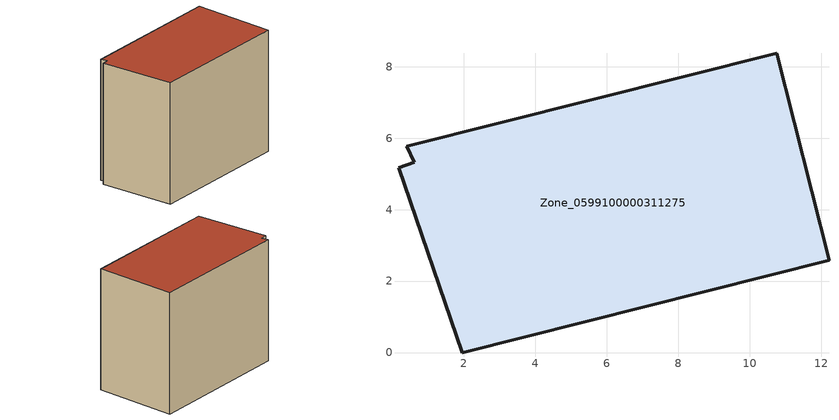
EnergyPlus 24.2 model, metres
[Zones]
Zone_0599100000311275
 floor ground (C_G): 0.61,5.33 0.41,5.77 10.76,8.37 12.22,2.58 1.96,0 0.17,5.18 z0
 wall outside (C_F): 12.22,2.58 10.76,8.37 0.41,5.77 0.61,5.33 0.17,5.18 1.96,0 12.22,2.58 z0:9.13
 roof outside (C_R): 0.41,5.77 0.61,5.33 0.17,5.18 1.96,0 12.22,2.58 10.76,8.37 z9.13
[BUILDING]
Pand.0599100000311275: North Axis=0; Terrain=City; Loads Convergence Tolerance Value=0.04; Temperature Convergence Tolerance Value=0.4; Solar Distribution=FullExterior; Maximum Number of Warmup Days=25; Minimum Number of Warmup Days=1
[Site:Location]
Rotterdam.The.Hague.AP_ZH_NLD Design_Conditions: Latitude=51.96; Longitude=4.45; Time Zone=1; Elevation=-4.5
[SITE:GROUNDTEMPERATURE:BUILDINGSURFACE]
18, 18, 18, 18, 18, 18, 18, 18, 18, 18, 18, 18
[MATERIAL] Thermal Absorptance=0.9; Solar Absorptance=0.7; Visible Absorptance=0.7
Name | Roughness | Thickness | Conductivity | Density | Specific Heat
G.TI.1992-2005 | MediumSmooth | 0.15 | 0.06 | 540 | 1210
F.TI.1992-2005 | Rough | 0.3 | 0.12 | 1920 | 840
R.TI.1992-2005 | MediumRough | 0.2 | 0.08 | 1500 | 1000
[CONSTRUCTION]
C_G: G.TI.1992-2005
C_F: F.TI.1992-2005
C_R: R.TI.1992-2005
[ZONE]
Zone_0599100000311275: Type=1; Multiplier=1; Ceiling Height=Autocalculate; Volume=Autocalculate; Floor Area=autocalculate; Part of Total Floor Area=Yes
[ZONEINFILTRATION:DESIGNFLOWRATE]
Infil_Zone_0599100000311275: Zone or ZoneList or Space or SpaceList=Zone_0599100000311275; Schedule=AlwaysOn; Design Flow Rate Calculation Method=Flow/Area; Flow Rate per Floor Area=0.0015; Constant Term Coefficient=1; Temperature Term Coefficient=0; Velocity Term Coefficient=0; Velocity Squared Term Coefficient=0
[HVACTEMPLATE:ZONE:IDEALLOADSAIRSYSTEM]
Zone_0599100000311275: Maximum Heating Supply Air Temperature=50; Minimum Cooling Supply Air Temperature=13; Maximum Heating Supply Air Humidity Ratio=0.0156; Minimum Cooling Supply Air Humidity Ratio=0.0077; Heating Limit=NoLimit; Cooling Limit=NoLimit; Dehumidification Control Type=ConstantSensibleHeatRatio; Cooling Sensible Heat Ratio=0.7; Dehumidification Setpoint=60; Humidification Control Type=None; Humidification Setpoint=30; Outdoor Air Method=None; Outdoor Air Flow Rate per Person=0.00944; Outdoor Air Flow Rate per Zone Floor Area=0; Outdoor Air Flow Rate per Zone=0; Demand Controlled Ventilation Type=None; Outdoor Air Economizer Type=NoEconomizer; Heat Recovery Type=None; Sensible Heat Recovery Effectiveness=0.7; Latent Heat Recovery Effectiveness=0.65
[ZONECONTROL:THERMOSTAT]
ThermostatControl_Zone_0599100000311275: Zone or ZoneList=Zone_0599100000311275; Control Type Schedule=DualSetpointControlType; Control 1=Thermostat_Zone_0599100000311275; Temperature Difference Between Cutout And Setpoint=0
[THERMOSTATSETPOINT:DUALSETPOINT]
Thermostat_Zone_0599100000311275: Heating Setpoint Temperature Schedule=HeatingSetpoint_Zone_0599100000311275; Cooling Setpoint Temperature Schedule=CoolingSetpoint_Zone_0599100000311275
[SCHEDULE:COMPACT]
HeatingSetpoint_Zone_0599100000311275: Through: 12/31, For: AllDays, Until: 24:00, 21
CoolingSetpoint_Zone_0599100000311275: Through: 12/31, For: AllDays, Until: 24:00, 24
DualSetpointControlType: Through: 12/31, For: AllDays, Until: 24:00, 4
AlwaysOn: Through: 12/31, For: AllDays, Until: 24:00, 1
